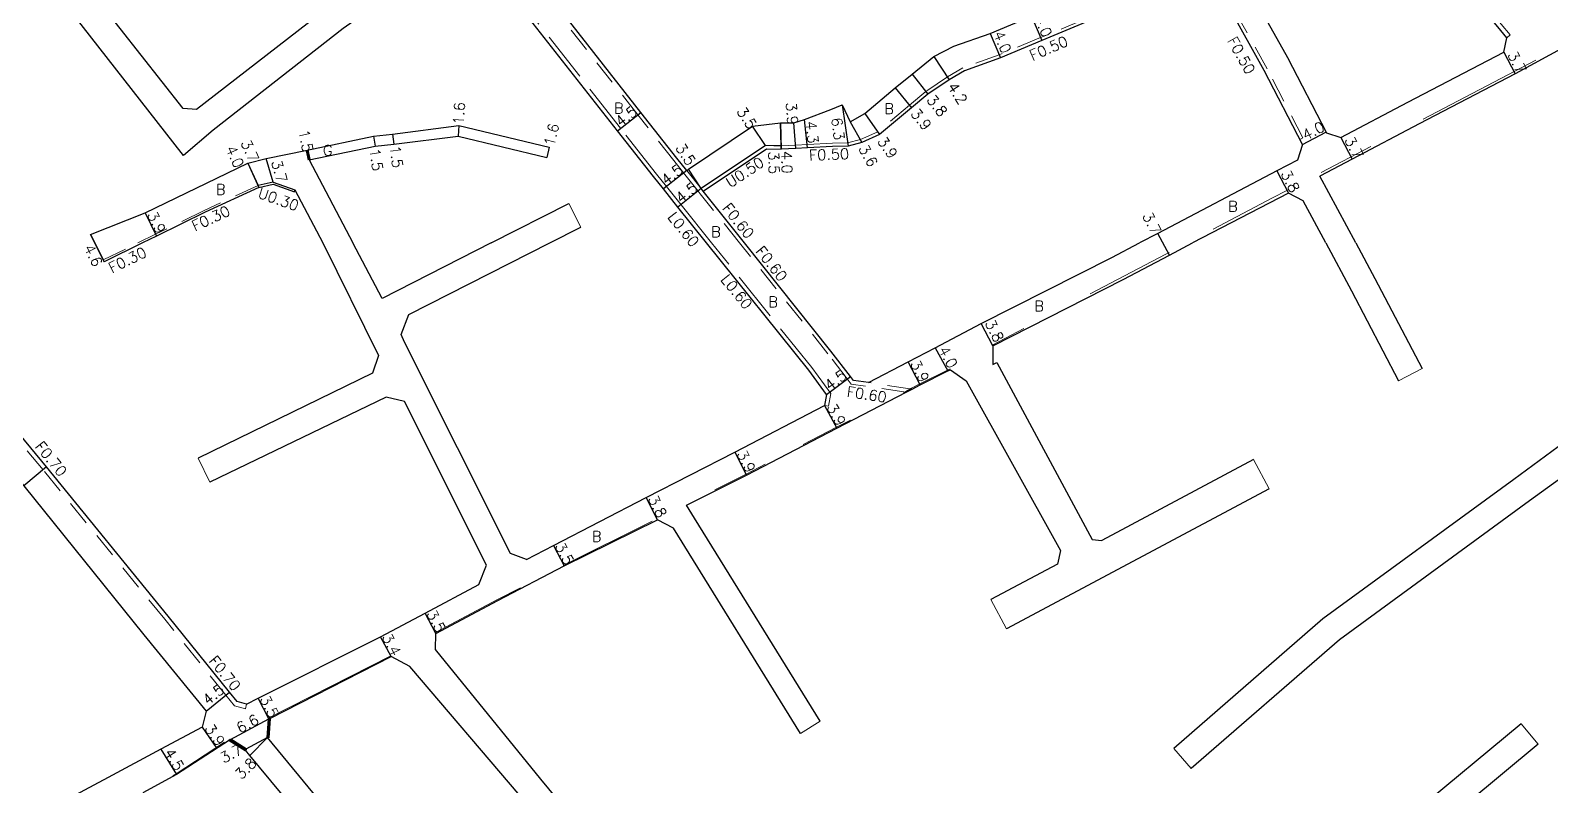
# Model space of a CAD drawing. Header units: metres. Extents: x -3200 to -2400, y -110400 to -109800.
# Drawn here: x -3044.7 to -2815.2, y -110128.2 to -110014.2 of the extents above; entities that cross this region are included whole.
import ezdxf

# ---------------------------------------------------------------- set-up
doc = ezdxf.new("R2010")
doc.units = ezdxf.units.M
doc.header["$LTSCALE"] = 2.5
doc.linetypes.add('22320', pattern=[2.5, 1.5, -1])
doc.linetypes.add('22330', pattern=[4, 3, -1])
for name, color, linetype, lineweight in [('2101000', 177, 'Continuous', 30), ('2101001', 1, 'Continuous', 30), ('2102000', 191, 'Continuous', 30), ('2102001', 191, 'Continuous', 9), ('2203000', 5, 'Continuous', 50), ('2232000', 4, '22320', 9), ('2233000', 62, '22330', 9), ('6132000', 1, '61320', 9), ('9201100', 215, 'Continuous', 30), ('9202200', 155, 'Continuous', 60), ('9203500', 155, 'Continuous', 30)]:
    doc.layers.add(name, color=color, linetype=linetype, lineweight=lineweight)
for name, color, linetype in [('2231000', 162, 'Continuous'), ('9201500', 222, 'Continuous'), ('9202100', 82, 'Continuous'), ('9301100', 77, 'Continuous')]:
    doc.layers.add(name, color=color, linetype=linetype)
doc.styles.add('Dm_Anotation', font='txt.shx', dxfattribs={"bigfont": 'pscdm.shx'})
doc.linetypes.add('61320', pattern='A,0,[3,dmdr.shx,S=0.25,R=0,X=0,Y=0],1.5,[3,dmdr.shx,S=0.25,R=0,X=0,Y=0]', length=1.5)

msp = doc.modelspace()

# ---------------------------------------------------------------- linework, layer by layer
at = {"layer": '2101000'}
for points in [[(-2821.86, -110015.33), (-2823.22, -110013.68), (-2832.84, -110002.05), (-2849.23, -109982.45)], [(-2920.97, -110027.98), (-2918.73, -110026.73), (-2914.16, -110022.85), (-2911.59, -110020.83), (-2908.31, -110018.13), (-2905.29, -110016.6), (-2899.8, -110014.66), (-2893.6, -110012.07), (-2886.97, -110009.31), (-2885.71, -110007.96), (-2875.09, -109996.65), (-2870.4, -109991.13)], [(-2869.41, -109992.75), (-2866.77, -109997.49), (-2865.46, -109999.74), (-2860.18, -110008.93), (-2854.96, -110018.31), (-2849.08, -110029.66)], [(-2870.26, -109999.46), (-2872.25, -109999.31), (-2882.91, -110010.68), (-2885.39, -110012.98), (-2892.03, -110015.75), (-2898.26, -110018.35), (-2903.71, -110020.29), (-2906, -110021.64), (-2909.24, -110023.82), (-2911.69, -110025.87), (-2916.5, -110029.93), (-2919.2, -110031.12), (-2921.25, -110031.66)], [(-2852.69, -110031.4), (-2858.45, -110020.25), (-2863.68, -110010.87), (-2868.93, -110001.72), (-2870.26, -109999.46)], [(-2942.64, -110046.28), (-2946.95, -110040.89), (-2949.14, -110038.14), (-2950.63, -110036.27), (-2956.07, -110029.35), (-2968.79, -110013.15), (-2972.42, -110008.55), (-2977.67, -110001.88)], [(-2945.62, -110035.33), (-2947.11, -110033.47), (-2952.53, -110026.57), (-2965.26, -110010.36)], [(-2800.98, -110010.46), (-2812.55, -110016.37), (-2820.58, -110020.76), (-2835.06, -110028.33), (-2845.17, -110033.63), (-2850.05, -110036.19)], [(-2849.08, -110029.66), (-2846.89, -110030.35), (-2836.77, -110025.05), (-2822.29, -110017.48), (-2821.86, -110015.33)], [(-2945.62, -110035.33), (-2945.35, -110035.16), (-2935.67, -110028.67), (-2931.46, -110028.13), (-2929.46, -110028.13), (-2927.84, -110027.65), (-2923.88, -110026.14), (-2922.16, -110025.42), (-2920.97, -110027.98)], [(-3002.9, -110032.29), (-2992.87, -110030.18), (-2990.03, -110029.88), (-2980.01, -110028.55), (-2966.36, -110031.82)], [(-3002.6, -110033.76), (-2992.65, -110031.67), (-2989.83, -110031.37), (-2980.11, -110030.15), (-2966.73, -110033.38)], [(-3011.87, -110034.26), (-3009.08, -110033.55), (-3002.9, -110032.29)], [(-2921.25, -110031.66), (-2923.61, -110031.73), (-2927.37, -110031.92), (-2929.14, -110032.02), (-2931.35, -110032.13), (-2931.37, -110031.63), (-2932.49, -110031.61), (-2933.73, -110031.59), (-2943.43, -110038.08)], [(-2852.69, -110031.4), (-2853.44, -110033.78), (-2856.54, -110035.41), (-2874.5, -110044.84), (-2877.26, -110046.28)], [(-3035.59, -110044.99), (-3027.36, -110041.74), (-3011.87, -110034.26)], [(-3008.04, -110037.1), (-3010.31, -110037.61), (-3010.19, -110037.89), (-3018.32, -110041.65), (-3025.64, -110045.24), (-3027.76, -110046.28)], [(-2936.89, -110046.28), (-2943.12, -110038.47), (-2943.43, -110038.08)], [(-2854.78, -110038.77), (-2869.26, -110046.28)], [(-3027.76, -110046.28), (-3033.56, -110049.12)], [(-2927.21, -110065.47), (-2942.64, -110046.28)], [(-2918.19, -110067.36), (-2920.46, -110067.03), (-2920.92, -110066.42), (-2923.85, -110062.63), (-2936.89, -110046.28)], [(-2918.19, -110067.36), (-2912.2, -110064.23), (-2908.11, -110062.09), (-2901.16, -110058.45), (-2881.48, -110048.5), (-2877.26, -110046.28)], [(-2899.43, -110061.83), (-2879.76, -110051.78), (-2872.78, -110048.11), (-2869.26, -110046.28)], [(-3013.49, -110115.51), (-3014.64, -110114.08), (-3023.87, -110102.62), (-3042.22, -110080.07), (-3061.99, -110056.25)], [(-3065.53, -110059.19), (-3045.69, -110082.94), (-3027.53, -110105.41), (-3018.13, -110116.93), (-3018.74, -110119.35)], [(-2945.66, -110085.87), (-2936.61, -110081.31), (-2922.95, -110074.24), (-2912.48, -110068.82), (-2911.6, -110068.34), (-2910.39, -110067.68), (-2906.2, -110065.61), (-2905.8, -110065.41)], [(-2924.51, -110069.14), (-2927.21, -110065.47)], [(-2924.51, -110069.14), (-2924.81, -110070.81)], [(-2969.8, -110094.06), (-2965.73, -110091.93), (-2951.76, -110084.68), (-2938.38, -110077.84), (-2924.81, -110070.81)], [(-2983.47, -110105.23), (-2974.11, -110100.25), (-2964.11, -110095.03), (-2950.02, -110088.06)], [(-3012.04, -110115.91), (-3010.28, -110115.01), (-2991.82, -110105.71), (-2985.11, -110102.14), (-2976.97, -110097.81)], [(-3008.68, -110118.12), (-3008.52, -110118.04), (-2990.24, -110108.72)], [(-3012.04, -110115.91), (-3013.49, -110115.51)], [(-3018.74, -110119.35), (-3024.97, -110122.69), (-3032.96, -110126.97), (-3038.69, -110130.05), (-3052.72, -110137.67), (-3059.07, -110141.13), (-3074.74, -110149.09), (-3079.65, -110151.65), (-3082.75, -110153.25)], [(-3008.88, -110120.95), (-3008.68, -110118.12)], [(-3014.49, -110121.24), (-3014.63, -110121.33), (-3022.61, -110126.52), (-3027.7, -110129.29)], [(-3012.14, -110122.7), (-3014.49, -110121.24)], [(-2949.68, -110193.14), (-2950.85, -110191.67), (-2951.75, -110190.6), (-2959.11, -110181.8), (-2967.2, -110171.44), (-2972.06, -110165.35), (-2975.3, -110161.47), (-2980.73, -110154.98), (-2985.57, -110149.2), (-2991.9, -110141.53), (-3008.88, -110120.95)], [(-2978.27, -110164.94), (-2978.21, -110164.67), (-2978.2, -110164.51), (-2978.22, -110164.37), (-2978.28, -110164.2), (-2978.37, -110164.04), (-2983.88, -110157.45), (-2983.64, -110157.27), (-2988.29, -110151.41), (-2994.51, -110143.72), (-2994.74, -110143.91), (-3011.57, -110123.64), (-3012.22, -110122.83), (-3012.14, -110122.7)]]:
    msp.add_lwpolyline(points, dxfattribs=at)
at = {"layer": '2101001'}
for points in [[(-2966.36, -110031.82), (-2966.73, -110033.38)], [(-3035.59, -110044.99), (-3034.95, -110046.28)], [(-3034.95, -110046.28), (-3033.69, -110048.85), (-3033.56, -110049.12)]]:
    msp.add_lwpolyline(points, dxfattribs=at)
at = {"layer": '2102000'}
for points in [[(-2982.27, -109996.05), (-2982.68, -109998.8), (-2999.8, -110010.78), (-3019.62, -110026.12)], [(-3019.62, -110026.12), (-3021.6, -110026.01), (-3037.47, -110005.82), (-3042.42, -109999.73), (-3042.19, -109997.86)], [(-2977.67, -110001.88), (-2980.04, -110001.75), (-2997.48, -110013.92), (-3017.1, -110029.24), (-3021.59, -110033.09), (-3040.77, -110008.41), (-3045.25, -110002.84), (-3047.52, -110002.12)], [(-3002.6, -110033.76), (-2996.01, -110046.28)], [(-3008.04, -110037.1), (-3004.74, -110038.28)], [(-2844.64, -110046.28), (-2850.05, -110036.19)], [(-3004.74, -110038.28), (-3000.53, -110046.28)], [(-2849.18, -110046.28), (-2852.59, -110039.91), (-2854.78, -110038.77)], [(-2975.12, -110046.28), (-2963.41, -110040.33)], [(-2966.29, -110046.28), (-2961.6, -110043.9)], [(-3000.53, -110046.28), (-2992.16, -110063.26)], [(-2975.12, -110046.28), (-2991.6, -110054.65), (-2996.01, -110046.28)], [(-2969.8, -110094.06), (-2972.24, -110093.15), (-2988.2, -110061.25), (-2988.73, -110060.11), (-2987.54, -110057.08), (-2966.29, -110046.28)], [(-2849.18, -110046.28), (-2845.28, -110053.53), (-2838.18, -110067.07)], [(-2844.64, -110046.28), (-2841.76, -110051.64), (-2834.62, -110065.25)], [(-2899.43, -110061.83), (-2899.43, -110064.65), (-2898.81, -110064.32), (-2884.44, -110091.03), (-2882.99, -110091.2)], [(-2992.16, -110063.26), (-2993.03, -110065.94), (-3019.35, -110078.78)], [(-2905.8, -110065.41), (-2903.43, -110067.1), (-2889.2, -110092.7), (-2889.65, -110094.75)], [(-2804.77, -110068.28), (-2805.5, -110070.74), (-2820.77, -110081.97), (-2849.6, -110103.04), (-2872.09, -110122.59)], [(-2988.19, -110070.21), (-2990.98, -110069.54), (-3017.6, -110082.38)], [(-2976.97, -110097.81), (-2975.82, -110094.93), (-2988.19, -110070.21)], [(-2799.9, -110074.99), (-2803.22, -110074.23), (-2818.42, -110085.2), (-2847.1, -110106.17), (-2869.47, -110125.61)], [(-2860.07, -110078.97), (-2882.99, -110091.2)], [(-2857.72, -110083.38), (-2897.35, -110104.52)], [(-2925.47, -110118.46), (-2944.45, -110087.82), (-2945.66, -110085.87)], [(-2928.44, -110120.3), (-2947.62, -110089.35), (-2950.02, -110088.06)], [(-2889.65, -110094.75), (-2899.7, -110100.11)], [(-2943.72, -110156.1), (-2944.16, -110155.6), (-2967.64, -110127.21), (-2983.54, -110107.66), (-2983.47, -110105.23)], [(-2934.11, -110173.31), (-2947.21, -110158.18), (-2970.76, -110129.71), (-2987.39, -110110.21), (-2990.24, -110108.72)], [(-2819.69, -110118.84), (-2835.92, -110132.36), (-2844.83, -110139.83), (-2847.74, -110139.65)], [(-2817.12, -110121.91), (-2833.28, -110135.37), (-2842.68, -110143.23), (-2843.28, -110145.24)]]:
    msp.add_lwpolyline(points, dxfattribs=at)
at = {"layer": '2102001'}
for points in [[(-2963.41, -110040.33), (-2961.6, -110043.9)], [(-2838.18, -110067.07), (-2834.62, -110065.25)], [(-3019.35, -110078.78), (-3017.6, -110082.38)], [(-2860.07, -110078.97), (-2857.72, -110083.38)], [(-2899.7, -110100.11), (-2897.35, -110104.52)], [(-2928.44, -110120.3), (-2925.47, -110118.46)], [(-2817.12, -110121.91), (-2819.69, -110118.84)], [(-2872.09, -110122.59), (-2869.47, -110125.61)]]:
    msp.add_lwpolyline(points, dxfattribs=at)
at = {"layer": '2203000'}
for points in [[(-3008.73, -110120.96), (-3008.88, -110120.95), (-3008.68, -110118.12), (-3008.52, -110118.04)], [(-3014.49, -110121.24), (-3012.14, -110122.7), (-3012.22, -110122.83), (-3014.63, -110121.33)]]:
    msp.add_lwpolyline(points, close=True, dxfattribs=at)
at = {"layer": '2231000'}
for points in [[(-2943.12, -110038.47), (-2933.59, -110032.09), (-2931.35, -110032.13)], [(-3010.31, -110037.61), (-3010.19, -110037.89)], [(-3010.19, -110037.89), (-3008.06, -110037.42)], [(-3008.06, -110037.42), (-3004.84, -110038.56)], [(-3004.84, -110038.56), (-3004.74, -110038.28)]]:
    msp.add_lwpolyline(points, dxfattribs=at)
at = {"layer": '2232000'}
for points in [[(-2821.86, -110015.33), (-2821.32, -110014.88), (-2822.68, -110013.24), (-2832.3, -110001.61), (-2848.69, -109982)], [(-2869.96, -109998.98), (-2872.45, -109998.8), (-2883.27, -110010.33), (-2885.66, -110012.55), (-2892.22, -110015.29), (-2898.45, -110017.89), (-2903.93, -110019.84), (-2906.27, -110021.22), (-2909.54, -110023.42), (-2912.01, -110025.48), (-2916.77, -110029.5), (-2919.37, -110030.65), (-2921.37, -110031.16)], [(-2853.07, -110030.67), (-2852.62, -110030.44), (-2858.01, -110020.01), (-2863.24, -110010.63), (-2868.5, -110001.47), (-2869.96, -109998.98)], [(-2946.09, -110035.71), (-2947.58, -110033.85), (-2953, -110026.94), (-2965.73, -110010.73)], [(-2921.37, -110031.16), (-2923.63, -110031.23), (-2927.39, -110031.42), (-2929.17, -110031.52), (-2931.37, -110031.63)], [(-2943.9, -110038.45), (-2946.09, -110035.71)], [(-2943.43, -110038.08), (-2945.62, -110035.33)], [(-3010.31, -110037.61), (-3018.45, -110041.38), (-3025.77, -110044.97), (-3028.45, -110046.28)], [(-2937.65, -110046.28), (-2943.59, -110038.85), (-2943.9, -110038.45)], [(-3033.56, -110049.12), (-3033.69, -110048.85), (-3028.45, -110046.28)], [(-2912.48, -110068.82), (-2920.79, -110067.58), (-2921.39, -110066.79), (-2924.32, -110063), (-2937.65, -110046.28)], [(-3012.04, -110115.91), (-3012.22, -110116.58), (-3013.89, -110116.13), (-3015.18, -110114.52), (-3024.41, -110103.06), (-3042.76, -110080.52), (-3062.53, -110056.7)], [(-2911.6, -110068.34), (-2918.19, -110067.36)]]:
    msp.add_lwpolyline(points, dxfattribs=at)
at = {"layer": '2233000'}
for points in [[(-2941.88, -110046.28), (-2946.48, -110040.51), (-2948.67, -110037.77), (-2950.16, -110035.89), (-2955.6, -110028.98), (-2968.32, -110012.77), (-2971.95, -110008.17), (-2977.2, -110001.51)], [(-2924.22, -110070.92), (-2923.87, -110068.99), (-2926.74, -110065.09), (-2941.88, -110046.28)], [(-2924.81, -110070.81), (-2924.22, -110070.92)]]:
    msp.add_lwpolyline(points, dxfattribs=at)
at = {"layer": '6132000'}
for points in [[(-2834.46, -110027.58), (-2817.48, -110018.7)], [(-2849.87, -110035.65), (-2842.38, -110031.72)], [(-2866.14, -110044.19), (-2857.19, -110039.48), (-2855.06, -110038.37)], [(-2884.71, -110053.95), (-2873.33, -110047.99), (-2872.81, -110047.73)], [(-2899.5, -110061.7), (-2894.76, -110059.22)], [(-2912.88, -110068.86), (-2912.55, -110068.68), (-2911.67, -110068.21), (-2910.46, -110067.55), (-2906.27, -110065.47), (-2905.87, -110065.27)], [(-2928.05, -110076.71), (-2923.02, -110074.1), (-2920.91, -110073.01)], [(-2941.39, -110083.55), (-2936.67, -110081.18), (-2933.77, -110079.67)], [(-2964.28, -110094.95), (-2964.18, -110094.9), (-2950.82, -110088.29)], [(-2983.54, -110105.1), (-2974.18, -110100.12), (-2970.72, -110098.32)], [(-3008.74, -110117.99), (-3008.59, -110117.91), (-2990.3, -110108.59)], [(-3023.19, -110126.67), (-3022.69, -110126.39), (-3015.37, -110121.64)]]:
    msp.add_lwpolyline(points, dxfattribs=at)
at = {"layer": '9201100'}
for points in [[(-2893.6, -110012.07), (-2892.03, -110015.75)], [(-2899.8, -110014.66), (-2898.26, -110018.35)], [(-2908.31, -110018.13), (-2906, -110021.64)], [(-2822.29, -110017.48), (-2820.58, -110020.76)], [(-2911.59, -110020.83), (-2909.24, -110023.82)], [(-2914.16, -110022.85), (-2911.69, -110025.87)], [(-2922.16, -110025.42), (-2921.25, -110031.66)], [(-2956.07, -110029.35), (-2952.53, -110026.57)], [(-2931.46, -110028.13), (-2931.35, -110032.13)], [(-2931.37, -110031.63), (-2931.46, -110028.13)], [(-2929.14, -110032.02), (-2929.46, -110028.13)], [(-2927.37, -110031.92), (-2927.84, -110027.65)], [(-2920.97, -110027.98), (-2919.2, -110031.12)], [(-2918.73, -110026.73), (-2916.5, -110029.93)], [(-2992.87, -110030.18), (-2992.65, -110031.67)], [(-2990.03, -110029.88), (-2989.83, -110031.37)], [(-2980.01, -110028.55), (-2980.11, -110030.15)], [(-2933.73, -110031.59), (-2935.67, -110028.67)], [(-2852.69, -110031.4), (-2849.14, -110029.56)], [(-2846.89, -110030.35), (-2845.17, -110033.63)], [(-3002.6, -110033.76), (-3002.9, -110032.29)], [(-2966.36, -110031.82), (-2966.73, -110033.38)], [(-3011.87, -110034.26), (-3010.19, -110037.89)], [(-3011.87, -110034.26), (-3010.31, -110037.61)], [(-3008.04, -110037.1), (-3009.08, -110033.55)], [(-2945.62, -110035.33), (-2949.14, -110038.14)], [(-2943.43, -110038.08), (-2945.35, -110035.16)], [(-2856.54, -110035.41), (-2854.78, -110038.77)], [(-2943.43, -110038.08), (-2946.95, -110040.89)], [(-3027.36, -110041.74), (-3025.64, -110045.24)], [(-3033.56, -110049.12), (-3035.59, -110044.99)], [(-2872.78, -110048.11), (-2874.5, -110044.84)], [(-2899.43, -110061.83), (-2901.16, -110058.45)], [(-2908.11, -110062.09), (-2906.2, -110065.61)], [(-2910.39, -110067.68), (-2912.2, -110064.23)], [(-2924.51, -110069.14), (-2920.92, -110066.42)], [(-2924.81, -110070.81), (-2922.95, -110074.24)], [(-2938.38, -110077.84), (-2936.61, -110081.31)], [(-3042.22, -110080.07), (-3045.69, -110082.94)], [(-2950.02, -110088.06), (-2951.76, -110084.68)], [(-2965.73, -110091.93), (-2964.11, -110095.03)], [(-2983.47, -110105.23), (-2985.11, -110102.14)], [(-2990.24, -110108.72), (-2991.82, -110105.71)], [(-3018.13, -110116.93), (-3014.64, -110114.08)], [(-3008.68, -110118.12), (-3010.28, -110115.01)], [(-3018.74, -110119.35), (-3016.54, -110122.57)], [(-3014.49, -110121.24), (-3008.68, -110118.12)], [(-3008.88, -110120.95), (-3012.14, -110122.7)], [(-3008.88, -110120.95), (-3011.57, -110123.64)], [(-3024.97, -110122.69), (-3022.61, -110126.52)]]:
    msp.add_lwpolyline(points, dxfattribs=at)
at = {"layer": '9202200'}
msp.add_lwpolyline([(-3002.9, -110032.29), (-3002.6, -110033.76)], dxfattribs=at)
at = {"layer": '9301100'}
msp.add_lwpolyline([(-3014.49, -110121.24), (-3008.68, -110118.12), (-3008.88, -110120.95), (-3012.14, -110122.7)], close=True, dxfattribs=at)

# ---------------------------------------------------------------- texts
at = {"layer": '9201500', "style": 'Dm_Anotation'}
for s, rotation, p in [('4.0', 293.0428, (-2893.22, -110012.25)), ('4.0', 292.6546, (-2899.36, -110014.69)), ('3.7', 297.5931, (-2821.8, -110017.88)), ('4.2', 303.2729, (-2906.35, -110022.7)), ('1.6', 86.2927, (-2979.3, -110028.5)), ('4.5', 38.1429, (-2955.62, -110028.87)), ('3.5', 303.5143, (-2938.17, -110026.42)), ('3.9', 274.7556, (-2930.67, -110025.11)), ('3.8', 308.14, (-2909.52, -110024.71)), ('4.3', 276.3745, (-2927.69, -110027.94)), ('6.3', 278.2477, (-2923.82, -110027.47)), ('3.9', 309.2364, (-2911.94, -110026.81)), ('4.0', 27.3458, (-2852.2, -110030.86)), ('1.5', 281.8269, (-3004.23, -110029.36)), ('1.6', 76.5287, (-2965.64, -110031.8)), ('3.9', 304.8325, (-2916.93, -110030.93)), ('3.7', 297.6475, (-2846.4, -110030.75)), ('4.0', 294.8488, (-3015.26, -110032.02)), ('3.7', 294.8488, (-3012.99, -110031.16)), ('1.5', 278.6058, (-2993.52, -110032.14)), ('1.5', 277.5797, (-2990.45, -110031.67)), ('3.5', 303.3311, (-2947.4, -110031.92)), ('3.5', 271.5594, (-2933.31, -110032.48)), ('4.0', 271.5594, (-2931.36, -110032.41)), ('3.6', 299.3322, (-2919.76, -110032.01)), ('3.7', 286.3136, (-3008.36, -110034.05)), ('4.5', 38.5858, (-2948.69, -110037.66)), ('4.5', 38.5799, (-2946.5, -110040.4)), ('3.8', 297.6475, (-2856.03, -110035.83)), ('3.9', 296.1163, (-3027.11, -110042.01)), ('3.7', 297.7055, (-2876.91, -110042.17)), ('4.6', 296.135, (-3036.66, -110046.98)), ('3.8', 297.1709, (-2900.67, -110058.38)), ('4.0', 298.4267, (-2907.68, -110062.38)), ('3.9', 297.6315, (-2911.94, -110064.49)), ('4.5', 37.1124, (-2924.05, -110068.67)), ('3.9', 298.5388, (-2924.56, -110071.07)), ('3.9', 297.0974, (-2938.13, -110078.1)), ('3.8', 297.0976, (-2951.53, -110084.9)), ('3.5', 297.5519, (-2965.57, -110092.02)), ('3.5', 298.0314, (-2984.95, -110102.23)), ('3.4', 297.7158, (-2991.68, -110105.76)), ('4.5', 39.2163, (-3017.89, -110116.15)), ('3.5', 297.3557, (-3010.13, -110115.1)), ('6.6', 28.2351, (-3013.04, -110120.35)), ('3.9', 304.3394, (-3018.46, -110119.59)), ('3.7', 28.2351, (-3015.5, -110124.87)), ('4.5', 301.5993, (-3024.55, -110123.19)), ('3.8', 44.8941, (-3012.83, -110127.38))]:
    msp.add_text(s, height=1.6, rotation=rotation, dxfattribs=at).set_placement(p)
at = {"layer": '9202100', "style": 'Dm_Anotation'}
for s, p in [('B', (-2956.6, -110026.74)), ('B', (-2915.8, -110026.82)), ('G', (-3000.52, -110033.1)), ('B', (-3016.68, -110039.01)), ('B', (-2863.9, -110041.56)), ('B', (-2941.93, -110045.41)), ('B', (-2933.31, -110055.98)), ('B', (-2893.16, -110056.6)), ('B', (-2959.93, -110091.37))]:
    msp.add_text(s, height=1.6, dxfattribs=at).set_placement(p)
at = {"layer": '9203500', "style": 'Dm_Anotation'}
for s, rotation, p in [('F0.50', 23.371, (-2893.45, -110018.83)), ('F0.50', 299.1339, (-2864.08, -110015.73)), ('F0.50', 2.4225, (-2927.12, -110033.86)), ('U0.50', 33.8148, (-2939.02, -110038.03)), ('U0.30', 340.3963, (-3010.48, -110039.39)), ('F0.30', 24.8394, (-3019.85, -110044.56)), ('L0.60', 308.5799, (-2948.58, -110042.4)), ('F0.60', 308.5799, (-2940.34, -110041.08)), ('F0.30', 26.0759, (-3032.39, -110050.9)), ('F0.60', 308.5799, (-2935.33, -110047.55)), ('L0.60', 308.8129, (-2940.58, -110051.82)), ('F0.60', 351.5622, (-2921.54, -110069.49)), ('F0.70', 308.8489, (-3044.07, -110077.02)), ('F0.70', 308.831, (-3017.84, -110109.38))]:
    msp.add_text(s, height=1.6, rotation=rotation, dxfattribs=at).set_placement(p)

doc.saveas('drawing.dxf')
